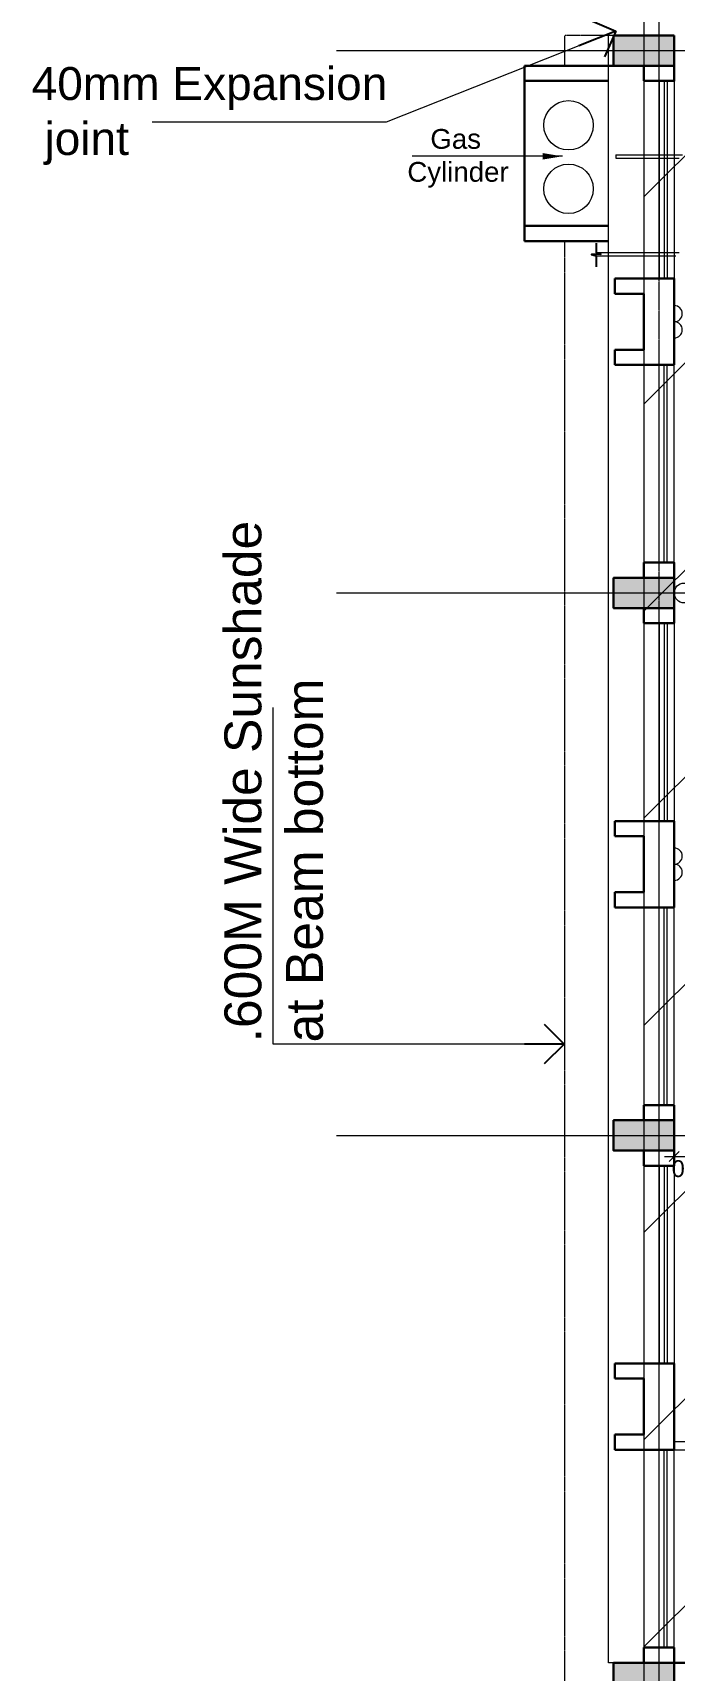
# Model space of a CAD drawing. Header units: metres. Extents: x 1608201 to 1961866, y 406505 to 647036.
# Drawn here: x 1679120 to 1683987, y 510139 to 522561 of the extents above; entities that cross this region are included whole.
import ezdxf

# ---------------------------------------------------------------- set-up
doc = ezdxf.new("R2010")
doc.units = ezdxf.units.M
doc.header["$LTSCALE"] = 1000
doc.header["$PDMODE"] = 35
doc.linetypes.add('CENTER', pattern=[2, 1.25, -0.25, 0.25, -0.25])
doc.linetypes.add('DASHED', pattern=[0.75, 0.5, -0.25])
doc.layers.get('Defpoints').update_dxf_attribs({"lineweight": 18})
for name, color, linetype, lineweight in [('- WALL', 7, 'Continuous', 30), ('Alum. Parti.', 253, 'Continuous', 15), ('arrow', 63, 'Continuous', 13), ('Col-Hatch', 9, 'Continuous', 13), ('coloum hatch', 254, 'Continuous', 9), ('Column', 252, 'Continuous', 30), ('cylinder', 1, 'Continuous', 15), ('dimension', 6, 'Continuous', 13), ('fire extinguisher', 1, 'Continuous', 15), ('Fixture', 44, 'Continuous', 9), ('gas pipeline', 25, 'Continuous', 13), ('grid', 21, 'CENTER', 15), ('Hatch', 8, 'Continuous', 13), ('Hidden', 1, 'DASHED', 18), ('Wall', 7, 'Continuous', 30), ('water pipeline', 95, 'Continuous', 13), ('Window', 150, 'Continuous', 15), ('Window-Wall', 7, 'Continuous', 18)]:
    doc.layers.add(name, color=color, linetype=linetype, lineweight=lineweight)
doc.layers.add('text', color=7, linetype='Continuous')
doc.styles.add('dim-stylus bt', font='arial.ttf')
doc.styles.add('L120', font='simplex.shx', dxfattribs={"height": 1})
doc.dimstyles.new('1      100 (big)', dxfattribs={"dimscale": 75, "dimtxt": 5, "dimasz": 3.5, "dimexe": 1.5, "dimexo": 2, "dimgap": 1, "dimtad": 0, "dimdec": 3, "dimlfac": 0.001, "dimzin": 0, "dimdsep": 46, "dimtxsty": 'dim-stylus bt', "dimblk": 'OBLIQUE', "dimcen": 0, "dimdle": 0.6, "dimclrd": 256, "dimclre": 7, "dimclrt": 256, "dimadec": 0, "dimazin": 0, "dimtfac": 0.7, "dimtdec": 3, "dimtofl": 0, "dimtmove": 1, "dimatfit": 3, "dimldrblk": 'OPEN90', "dimfxl": 0, "dimtolj": 1, "dimtzin": 0, "dimlwd": 15, "dimlwe": 15, "dimarcsym": 0})
doc.dimstyles.new('Tabrej', dxfattribs={"dimtxt": 0.32, "dimasz": 0.2, "dimexe": 0, "dimexo": 0.15, "dimgap": 0.09, "dimtad": 0, "dimdec": 3, "dimzin": 0, "dimdsep": 46, "dimtxsty": 'dim-stylus bt', "dimblk": 'ARCHTICK', "dimcen": 0, "dimdle": 0.05, "dimclrd": 256, "dimclre": 256, "dimclrt": 7, "dimadec": 0, "dimazin": 0, "dimtfac": 1, "dimtdec": 3, "dimtofl": 0, "dimtmove": 0, "dimatfit": 1, "dimfxl": 0, "dimtolj": 1, "dimtzin": 0, "dimlwd": -1, "dimlwe": -1, "dimarcsym": 0})

# ---------------------------------------------------------------- blocks, each defined once
blk = doc.blocks.new('CC')
at = {"layer": 'Col-Hatch', "ltscale": 0.05}
blk.add_hatch(color=256, dxfattribs=at).paths.add_polyline_path([(4078.606, 341.328), (4078.606, 341.098), (4079.066, 341.098), (4079.066, 341.328)])
at = {"layer": 'Column'}
blk.add_lwpolyline([(4078.606, 341.328), (4079.066, 341.328), (4079.066, 341.098), (4078.606, 341.098)], close=True, dxfattribs=at)
blk = doc.blocks.new('_Oblique')
at = {"color": 0, "linetype": 'ByBlock', "lineweight": -2}
blk.add_line((-0.5, -0.5), (0.5, 0.5), dxfattribs=at)
blk = doc.blocks.new('_Open90')
at = {"color": 0, "linetype": 'ByBlock', "lineweight": -2}
for p, q in [((-0.5, 0.5), (0, 0)), ((0, 0), (-1, 0)), ((0, 0), (-0.5, -0.5))]:
    blk.add_line(p, q, dxfattribs=at)
blk = doc.blocks.new('_ArchTick')
at = {"color": 0, "const_width": 0.15}
blk.add_lwpolyline([(-0.5, -0.5), (0.5, 0.5)], dxfattribs=at)
blk = doc.blocks.new('*D552')
at = {"layer": 'Defpoints', "color": 0, "ltscale": 50, "transparency": 16777216}
for p in [(1683987, 514081), (1684487, 514081), (1684487, 514036)]:
    blk.add_point(p, dxfattribs=at)
at = {"layer": 'dimension', "lineweight": 15, "ltscale": 50, "transparency": 16777216}
blk.add_line((1683912, 514036), (1684562, 514036), dxfattribs=at)
at = {"layer": 'dimension', "color": 7, "lineweight": 15, "ltscale": 50, "transparency": 16777216}
for p, q in [((1683987, 514081), (1683987, 513961)), ((1684487, 514081), (1684487, 513961))]:
    blk.add_line(p, q, dxfattribs=at)
at = {"layer": 'dimension', "lineweight": 15, "ltscale": 50, "transparency": 16777216, "xscale": 75, "yscale": 75, "zscale": 75, "rotation": 180}
blk.add_blockref('_Oblique', (1683987, 514036), dxfattribs=at)
at = {"layer": 'dimension', "lineweight": 15, "ltscale": 50, "transparency": 16777216, "xscale": 75, "yscale": 75, "zscale": 75}
blk.add_blockref('_Oblique', (1684487, 514036), dxfattribs=at)
at = {"layer": 'dimension', "ltscale": 50, "transparency": 16777216, "insert": (1684265, 513943), "char_height": 127.5, "attachment_point": 5, "style": 'dim-stylus bt'}
blk.add_mtext('\\A1;0.500M', dxfattribs=at)

msp = doc.modelspace()

# ---------------------------------------------------------------- hatches: boundary and pattern name
at = {"layer": 'Hatch', "ltscale": 0.05}
h = msp.add_hatch(dxfattribs=at)
h.set_pattern_fill('ANSI31', color=256, scale=350, style=0)
h.set_pattern_definition([(45, (23071, 4e-06), (-785.7724, 785.7724), [])])
h.paths.add_polyline_path([(1700027.1065, 505850.9938), (1700027.1065, 543385.9931), (1688847.1067, 543385.9931), (1688847.1067, 535155.9932), (1683757.1068, 535155.9932), (1683757.1068, 509965.9937), (1689987.1067, 509965.9937), (1689987.1067, 505850.9938)])

# ---------------------------------------------------------------- linework, layer by layer
at = {"layer": '- WALL', "ltscale": 0.05}
for p, q in [((1683487.1064, 521095.1943), (1682852.1064, 521095.1943)), ((1683487.1064, 520980.1943), (1682852.1064, 520980.1943))]:
    msp.add_line(p, q, dxfattribs=at)
at = {"layer": '- WALL'}
for p, q in [((1683537.1068, 520580.9935), (1683537.1068, 520695.9935)), ((1683537.1068, 520695.9935), (1683987.1068, 520695.9935)), ((1683987.1068, 520040.9935), (1683987.1068, 520695.9935)), ((1683537.1068, 520580.9935), (1683757.1068, 520580.9935)), ((1683757.1068, 520155.9935), (1683757.1068, 520580.9935)), ((1683537.1068, 520040.9935), (1683537.1068, 520155.9935)), ((1683757.1068, 520155.9935), (1683537.1068, 520155.9935)), ((1683987.1068, 520040.9935), (1683537.1068, 520040.9935)), ((1683757.1068, 518195.9935), (1683757.1068, 518080.9935)), ((1683987.1068, 518195.9935), (1683987.1068, 518080.9935)), ((1683987.1068, 518080.9935), (1683757.1068, 518080.9935)), ((1683987.1068, 516580.9936), (1683537.1068, 516580.9936)), ((1683537.1068, 516465.9936), (1683537.1068, 516580.9936)), ((1683987.1068, 516580.9936), (1683987.1068, 515925.9936)), ((1683757.1068, 516465.9936), (1683537.1068, 516465.9936)), ((1683757.1068, 516465.9936), (1683757.1068, 516040.9936)), ((1683537.1068, 516040.9936), (1683757.1068, 516040.9936)), ((1683537.1068, 515925.9936), (1683537.1068, 516040.9936)), ((1683537.1068, 515925.9936), (1683987.1068, 515925.9936)), ((1683757.1068, 514425.9936), (1683757.1068, 514310.9936)), ((1683757.1068, 514425.9936), (1683987.1068, 514425.9936)), ((1683987.1068, 514425.9936), (1683987.1068, 514310.9936)), ((1683757.1068, 514080.9936), (1683757.1068, 513965.9936)), ((1683987.1068, 514080.9936), (1683987.1068, 513965.9936)), ((1683987.1068, 513965.9936), (1683757.1068, 513965.9936)), ((1683987.1068, 512465.9937), (1683537.1068, 512465.9937)), ((1683537.1068, 512350.9937), (1683537.1068, 512465.9937)), ((1683987.1068, 512465.9937), (1683987.1068, 511810.9937)), ((1683757.1068, 512350.9937), (1683537.1068, 512350.9937)), ((1683757.1068, 512350.9937), (1683757.1068, 511925.9937)), ((1683537.1068, 511925.9937), (1683757.1068, 511925.9937)), ((1683537.1068, 511810.9937), (1683537.1068, 511925.9937)), ((1683537.1068, 511810.9937), (1683987.1068, 511810.9937)), ((1683757.1068, 510310.9937), (1683757.1068, 510195.9937)), ((1683757.1068, 510310.9937), (1683987.1068, 510310.9937)), ((1683987.1068, 510310.9937), (1683987.1068, 510195.9937)), ((1689757.1067, 510195.9937), (1683987.1068, 510195.9937))]:
    msp.add_line(p, q, dxfattribs=at)
for points in [[(1683757.1068, 522195.9935), (1683987.1068, 522195.9935), (1683987.1068, 522310.9935), (1683757.1068, 522310.9935)], [(1683757.1068, 518540.9935), (1683987.1068, 518540.9935), (1683987.1068, 518425.9935), (1683757.1068, 518425.9935)]]:
    msp.add_lwpolyline(points, close=True, dxfattribs=at)
at = {"ltscale": 50}
msp.add_lwpolyline([(1683393.978, 520964.1204), (1683393.978, 520894.3072), (1683429.7304, 520881.6005), (1683359.6557, 520878.9186), (1683393.978, 520869.3072), (1683393.978, 520784.6607)], dxfattribs=at)
at = {"layer": 'Alum. Parti.', "ltscale": 50}
for p, q in [((1683987.1064, 511873.9937), (1684610.1064, 511873.9937)), ((1683987.1064, 511810.9937), (1684610.1064, 511810.9937))]:
    msp.add_line(p, q, dxfattribs=at)
at = {"layer": 'cylinder', "ltscale": 0.05}
for centre in [(1683185.0352, 521859.1198), (1683185.0352, 521376.9711)]:
    msp.add_circle(centre, 187.5, dxfattribs=at)
at = {"layer": 'fire extinguisher', "ltscale": 0.05}
msp.add_circle((1684062.1064, 518310.9935), 75, dxfattribs=at)
at = {"layer": 'Fixture'}
for centre in [(1683987.1064, 520429.687), (1683987.1064, 520307.3), (1683987.1064, 516314.6871), (1683987.1064, 516192.3001)]:
    msp.add_arc(centre, 61.1935, 270, 90, dxfattribs=at)
at = {"layer": 'gas pipeline', "ltscale": 0.05}
for p, q in [((1683543.0574, 521634.2397), (1684049.1064, 521634.2397)), ((1683543.0574, 521634.2397), (1683543.0574, 521609.2397)), ((1683543.0574, 521609.2397), (1684024.1064, 521609.2397))]:
    msp.add_line(p, q, dxfattribs=at)
at = {"layer": 'grid', "ltscale": 0.01}
for p, q in [((1683872.1068, 505697.7037), (1683872.1068, 576580.0684)), ((1681424.0607, 522425.9935), (1703070.7295, 522425.9935)), ((1681424.0607, 518310.9935), (1703070.7295, 518310.9935)), ((1681424.0607, 514195.9936), (1703070.7295, 514195.9936))]:
    msp.add_line(p, q, dxfattribs=at)
at = {"layer": 'Hatch', "ltscale": 0.05}
msp.add_lwpolyline([(1700027.1065, 505850.9938), (1700027.1065, 543385.9931), (1688847.1067, 543385.9931), (1688847.1067, 535155.9932), (1683757.1068, 535155.9932), (1683757.1068, 509965.9937), (1689987.1067, 509965.9937), (1689987.1067, 505850.9938), (1700027.1065, 505850.9938)], dxfattribs=at)
at = {"layer": 'Hidden', "color": 1, "ltscale": 0.005}
for p, q in [((1683757.1068, 522540.9935), (1683157.1068, 522540.9935)), ((1683157.1068, 522310.9935), (1683157.1068, 522540.9935)), ((1683157.1068, 509965.9937), (1683157.1068, 520980.1943))]:
    msp.add_line(p, q, dxfattribs=at)
at = {"layer": 'Wall', "ltscale": 0.05}
for p, q in [((1682852.1064, 522310.9935), (1682852.1064, 520980.1943)), ((1683527.1068, 522310.9935), (1682852.1064, 522310.9935)), ((1683487.1064, 522195.9935), (1682852.1064, 522195.9935))]:
    msp.add_line(p, q, dxfattribs=at)
at = {"layer": 'water pipeline', "ltscale": 0.05}
for p, q in [((1683393.978, 520894.3072), (1684024.1064, 520894.3072)), ((1683393.978, 520869.3072), (1683999.1064, 520869.3072))]:
    msp.add_line(p, q, dxfattribs=at)
at = {"layer": 'Window', "ltscale": 0.05}
for p, q in [((1683911.5217, 522195.9935), (1683911.5217, 520695.9935)), ((1683934.069, 522195.9935), (1683934.069, 520695.9935)), ((1683911.5217, 518540.9935), (1683911.5217, 520040.9935)), ((1683934.069, 518540.9935), (1683934.069, 520040.9935)), ((1683911.5217, 518080.9935), (1683911.5217, 516580.9936)), ((1683934.069, 518080.9935), (1683934.069, 516580.9936)), ((1683911.5217, 514425.9936), (1683911.5217, 515925.9936)), ((1683934.069, 514425.9936), (1683934.069, 515925.9936)), ((1683911.5217, 513965.9936), (1683911.5217, 512465.9937)), ((1683934.069, 513965.9936), (1683934.069, 512465.9937)), ((1683911.5217, 510310.9937), (1683911.5217, 511810.9937)), ((1683934.069, 510310.9937), (1683934.069, 511810.9937))]:
    msp.add_line(p, q, dxfattribs=at)
at = {"layer": 'Window-Wall'}
for p, q in [((1683487.1068, 510195.9937), (1683487.1068, 522540.9935)), ((1683872.1068, 522195.9935), (1683872.1068, 520695.9935)), ((1683987.1068, 522195.9935), (1683987.1068, 520695.9935)), ((1683872.1068, 518540.9935), (1683872.1068, 520040.9935)), ((1683987.1068, 518540.9935), (1683987.1068, 520040.9935)), ((1683872.1068, 518080.9935), (1683872.1068, 516580.9936)), ((1683987.1068, 518080.9935), (1683987.1068, 516580.9936)), ((1683872.1068, 514425.9936), (1683872.1068, 515925.9936)), ((1683987.1068, 514425.9936), (1683987.1068, 515925.9936)), ((1683872.1068, 513965.9936), (1683872.1068, 512465.9937)), ((1683987.1068, 513965.9936), (1683987.1068, 512465.9937)), ((1683872.1068, 510310.9937), (1683872.1068, 511810.9937)), ((1683987.1068, 510310.9937), (1683987.1068, 511810.9937)), ((1683757.1068, 510195.9937), (1683487.1068, 510195.9937))]:
    msp.add_line(p, q, dxfattribs=at)

# ---------------------------------------------------------------- block references
at = {"layer": 'coloum hatch', "ltscale": 0.05}
for p, xscale, yscale, zscale in [((5762593.0509, 181212.891), -999.9999814325156, 999.9999814325156, 999.9999814325156), ((5762593.0509, 177097.891), -999.9999814325156, 999.9999814325156, 999.9999814325156), ((5762593.0509, 172982.8911), -999.9999814325156, 999.9999814325156, 999.9999814325156), ((5762593.0509, 168867.8912), -999.9999814325156, 999.9999814325156, 999.9999814325156), ((5762593.0498, 168867.8912), -999.9999811649323, 999.9999812841415, 999.9999812641505)]:
    msp.add_blockref('CC', p, dxfattribs=dict(at, xscale=xscale, yscale=yscale, zscale=zscale))

# ---------------------------------------------------------------- texts
at = {"layer": 'text', "attachment_point": 1, "style": 'L120'}
for s, insert, char_height, width, rotation in [('{\\fArial|b0|i0|c0|p34;40mm Expansion\\P joint}', (1679112.2538, 522300.5278), 249.999995, 4832.063954, 0.00000001), ('{\\fArial|b0|i0|c0|p34;   Gas Cylinder}', (1681962.1176, 521830.8391), 149.999997, 797.47208, 0.00000001), ('{\\fArial|b0|i0|c0|p34;.600M Wide Sunshade\\Pat Beam bottom}', (1680574.5106, 514901.6712), 280, 6841.769914, 90.00000001)]:
    msp.add_mtext(s, dxfattribs=dict(at, insert=insert, char_height=char_height, width=width, rotation=rotation))

# ---------------------------------------------------------------- dimensions: what is measured, and where the dimension line sits
at = {"layer": 'dimension', "ltscale": 50}
dim = msp.add_linear_dim(base=(1684487.1064, 514036.3914), p1=(1683987.1064, 514080.9936), p2=(1684487.1064, 514080.9936), dimstyle='1      100 (big)', override={"dimtxt": 1.7, "dimasz": 1, "dimexe": 1, "dimexo": 0, "dimgap": 2, "dimpost": 'M\\X', "dimdle": 1}, dxfattribs=at)
dim.commit()
dim.dimension.update_dxf_attribs({"geometry": '*D552', "text_midpoint": (1684265.1711, 513942.8425), "dimtype": 160})

# ---------------------------------------------------------------- leaders
at = {"layer": 'arrow', "ltscale": 0.05}
msp.add_leader([(1683138.2285, 521623.6926), (1681997.6297, 521623.6926)], dimstyle='Tabrej', override={"dimasz": 150}, dxfattribs=at)
at = {"layer": 'dimension', "ltscale": 50}
for points in [[(1683542.816, 522573.264), (1681802.0086, 521883.3007), (1680026.1637, 521883.3007)], [(1683150.9736, 514888.7461), (1680945.3903, 514888.7461), (1680945.3903, 517441.5839)]]:
    msp.add_leader(points, dimstyle='1      100 (big)', override={"dimtxt": 6, "dimasz": 4}, dxfattribs=at)

doc.saveas('drawing.dxf')
